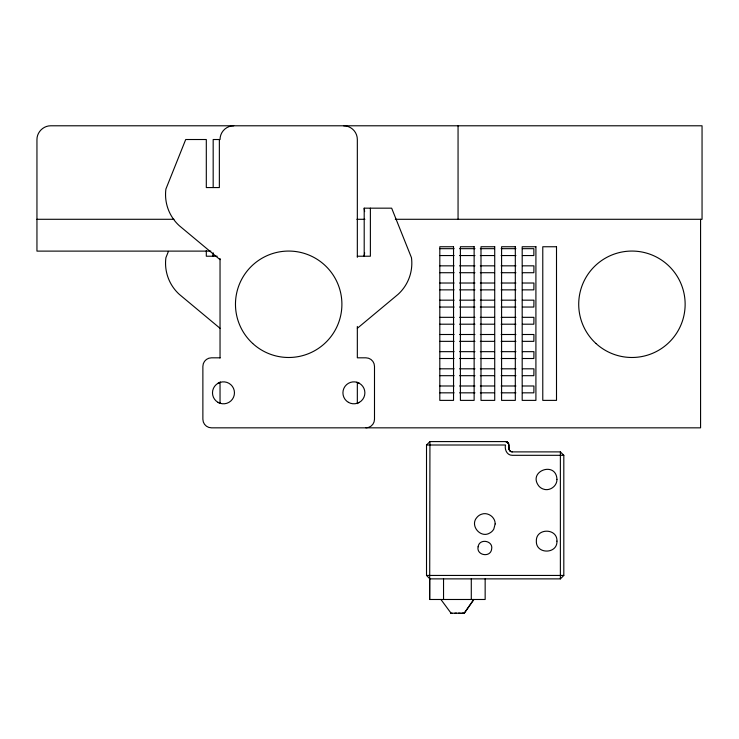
<?xml version="1.0" encoding="UTF-8"?>
<svg xmlns="http://www.w3.org/2000/svg" width="739" height="739" viewBox="0 0 739 739"><rect width="100%" height="100%" fill="white"/><g stroke="black" fill="none" stroke-linecap="round" stroke-linejoin="round"><path stroke-width="1.11" d="M429.673 599.486L429.941 441.589L505.762 441.589C511.785 442.273 505.984 451.612 512.321 451.889L560.374 451.889L563.811 455.307L563.811 575.441L560.374 578.877L429.673 578.877L429.673 599.486L485.154 599.486L485.154 578.877M213.469 253.93L213.174 256.221L213.174 252.784M364.641 252.784L364.198 256.221L364.198 208.167L391.661 208.167L411.466 257.689A42.141 42.141 0 0 1 398.025 294.39L357.334 328.301M168.427 251.371L165.905 257.689A42.141 42.141 0 0 0 179.346 294.39L220.037 328.301M508.275 443.049L508.894 445.007M464.258 613.204L473.838 599.486L464.258 613.204L451.058 613.213L440.924 599.486M429.941 578.877L426.514 575.441L426.514 445.007L429.941 441.589M220.628 403.439L217.977 402.339A10.983 10.983 0 0 1 217.977 383.319L220.628 382.22M356.743 403.439L359.394 402.339M508.441 443.308L507.97 443.483L508.571 443.566M463.87 613.204L463.02 613.204M452.065 613.204L450.596 613.213M463.113 613.204L461.893 613.204M456.647 613.204L454.882 613.204M460.231 613.204L458.476 613.204M36.95 219.289L173.979 219.289M356.872 219.289L364.918 219.289M395.31 219.289L702.05 219.289L702.05 125.787L50.677 125.787C43.333 125.741 36.904 132.17 36.95 139.523L36.95 251.112L210.827 251.112M439.853 248.673L454.088 248.673M459.621 248.673L474.965 248.673M480.322 248.673L494.557 248.673M501.134 248.673L515.914 248.673M522.371 248.673L533.854 248.673L533.854 255.555L522.371 255.555M439.853 255.555L454.088 255.555M459.621 255.555L474.965 255.555M480.322 255.555L494.557 255.555M501.134 255.555L515.914 255.555M217.174 256.221L206.31 256.221L206.31 250.493M357.334 256.221L370.378 256.221L370.378 208.167M439.853 265.837L454.088 265.837M459.621 265.837L474.965 265.837M480.322 265.837L494.557 265.837M501.134 265.837L515.914 265.837M522.371 265.837L533.946 265.837L533.854 272.719L522.371 272.719M439.853 272.719L454.088 272.719M459.621 272.719L474.965 272.719M480.322 272.719L494.557 272.719M501.134 272.719L515.914 272.719M439.853 283.019L454.088 283.019M459.621 283.019L474.965 283.019M480.322 283.019L494.557 283.019M501.134 283.019L515.914 283.019M522.371 283.019L533.946 283.019L533.854 289.864L522.371 289.864M439.853 289.864L454.088 289.864M459.621 289.864L474.965 289.864M480.322 289.864L494.557 289.864M501.134 289.864L515.914 289.864M439.853 300.163L454.088 300.163M459.621 300.163L474.965 300.163M480.322 300.163L494.557 300.163M501.134 300.163L515.914 300.163M522.371 300.163L533.946 300.163L533.854 307.045L522.371 307.045M439.853 307.045L454.088 307.045M459.621 307.045L474.965 307.045M480.322 307.045L494.557 307.045M501.134 307.045L515.914 307.045M439.853 317.327L454.088 317.327M459.621 317.327L474.965 317.327M480.322 317.327L494.557 317.327M501.134 317.327L515.914 317.327M522.371 317.327L533.946 317.327L533.854 324.199L522.371 324.199M439.853 324.199L454.088 324.199M459.621 324.199L474.965 324.199M480.322 324.199L494.557 324.199M501.134 324.199L515.914 324.199M439.853 334.499L454.088 334.499M459.621 334.499L474.965 334.499M480.322 334.499L494.557 334.499M501.134 334.499L515.914 334.499M522.371 334.499L533.946 334.499L533.854 341.353L522.371 341.353M439.853 341.353L454.088 341.353M459.621 341.353L474.965 341.353M480.322 341.353L494.557 341.353M501.134 341.353L515.914 341.353M439.853 351.662L454.088 351.662M459.621 351.662L474.965 351.662M480.322 351.662L494.557 351.662M501.134 351.662L515.914 351.662M522.371 351.662L533.946 351.662L533.854 358.517L522.371 358.517M220.037 357.815L211.456 357.815A8.582 8.582 0 0 0 202.874 366.396L202.874 419.262A8.582 8.582 0 0 0 211.456 427.835L700.572 427.835L700.572 219.289M439.853 358.517L454.088 358.517M459.621 358.517L474.965 358.517M480.322 358.517L494.557 358.517M501.134 358.517L515.914 358.517M439.853 368.807L454.088 368.807M459.621 368.807L474.965 368.807M480.322 368.807L494.557 368.807M501.134 368.807L515.914 368.807M522.371 368.807L533.946 368.807L533.854 375.689L522.371 375.689M439.853 375.689L454.088 375.689M459.621 375.689L474.965 375.689M480.322 375.689L494.557 375.689M501.134 375.689L515.914 375.689M439.853 385.989L454.088 385.989M459.621 385.989L474.965 385.989M480.322 385.989L494.557 385.989M501.134 385.989L515.914 385.989M522.371 385.989L533.946 385.989L533.854 392.834L522.371 392.834M439.853 392.834L454.088 392.834M459.621 392.834L474.965 392.834M480.322 392.834L494.557 392.834M501.134 392.834L515.914 392.834M426.514 445.007L505.476 445.007C504.414 449.598 507.056 455.446 512.321 455.307L563.811 455.307M426.514 575.441L563.811 575.441M505.476 441.589L507.434 442.208M512.321 451.889L510.363 451.261M356.743 382.22L359.394 383.319M511.157 451.668L510.122 451.076A3.399 3.399 0 0 1 509.106 449.626L508.811 445.211M220.037 259.648L179.346 225.746A42.141 42.141 0 0 1 165.905 189.045L185.711 139.514L206.31 139.514L206.31 187.567L219.354 187.567L219.354 139.514M364.198 208.167L364.641 211.594M508.894 448.453L508.949 449.044M560.374 451.889L560.374 578.877M471.288 578.877L471.288 599.486M458.06 125.787L458.06 219.289M443.539 578.877L443.539 599.486M357.334 257.311L357.334 139.514A13.727 13.727 0 0 0 343.607 125.787M357.334 326.444L357.334 357.815L365.916 357.815A8.582 8.582 0 0 1 374.497 366.396L374.497 419.262A8.582 8.582 0 0 1 365.916 427.835M357.334 382.46L357.334 403.642M220.037 258.502L220.037 358.046M220.037 382.072L220.037 403.198M213.174 187.567L213.174 139.514L220.037 139.514A13.727 13.727 0 0 1 233.764 125.787M506.64 441.802A3.399 3.399 0 0 1 508.681 443.843M217.977 402.339A10.983 10.983 0 0 0 234.457 392.825A10.983 10.983 0 0 0 217.977 383.319M495.158 523.96L493.791 529.106A10.078 10.078 0 0 1 490.012 532.884C480.692 538.934 469.394 525.475 476.978 517.355A10.05 10.05 0 0 1 481.348 514.289C487.722 511.721 495.389 517.088 495.158 523.96M556.947 479.352C557.169 486.216 549.502 491.583 543.128 489.015A10.05 10.05 0 0 1 538.768 485.957C527.415 471.112 556.116 460.683 556.947 479.352M556.947 541.133C557.52 554.379 535.793 554.379 536.348 541.133C535.775 527.868 557.539 527.868 556.947 541.133M478.105 546.805C476.193 555.451 490.474 557.954 491.629 549.179C493.532 540.551 479.26 538.029 478.105 546.805M453.534 246.752L439.807 246.752L439.807 400.381L453.534 400.381L453.534 246.752M474.133 246.752L460.397 246.752L460.397 400.381L474.133 400.381L474.133 246.752M494.724 246.752L480.997 246.752L480.997 400.381L494.724 400.381L494.724 246.752M515.314 246.752L501.587 246.752L501.587 400.381L515.314 400.381L515.314 246.752M535.914 246.752L522.187 246.752L522.187 400.381L535.914 400.381L535.914 246.752M556.504 246.752L542.777 246.752L542.777 400.381L556.504 400.381L556.504 246.752M348.411 402.339A10.983 10.983 0 0 0 364.881 392.825A10.983 10.983 0 0 0 348.411 383.319A10.983 10.983 0 0 0 348.411 402.339M252.683 343.459A53.208 53.208 0 0 0 340.624 315.858A53.208 53.208 0 0 0 272.756 253.505A53.208 53.208 0 0 0 252.683 343.459M595.93 343.459A53.208 53.208 0 0 0 683.861 315.858A53.208 53.208 0 0 0 615.993 253.505A53.208 53.208 0 0 0 595.93 343.459"/></g></svg>
